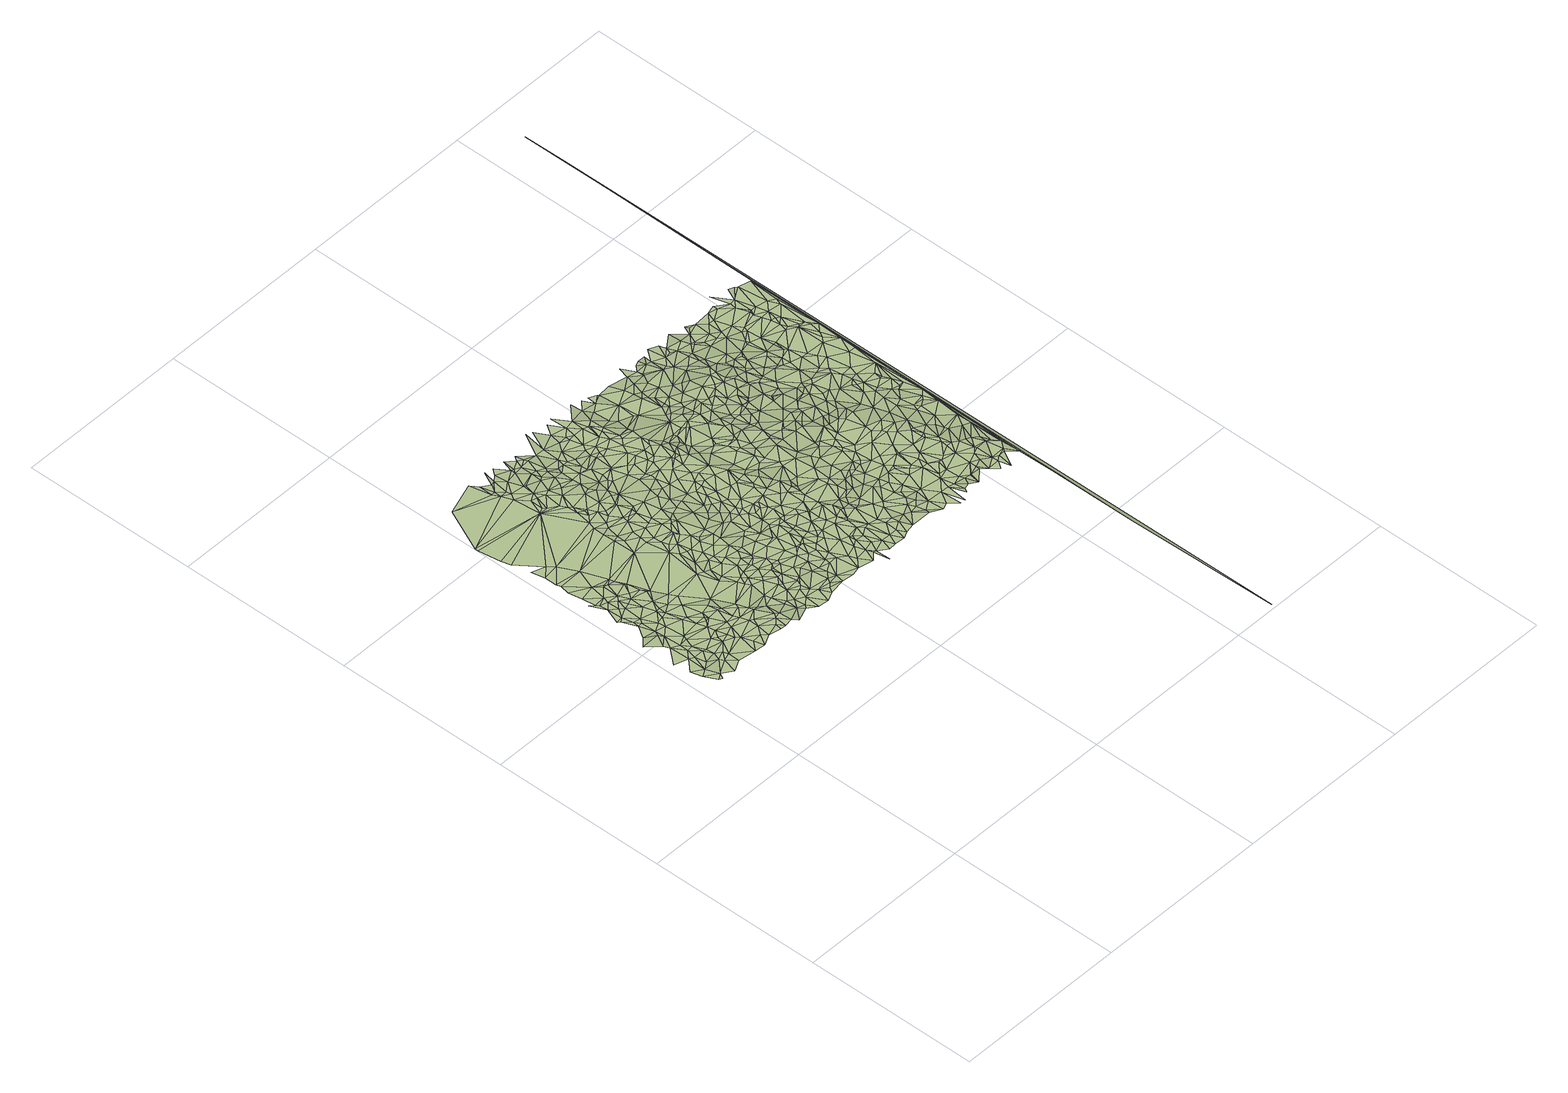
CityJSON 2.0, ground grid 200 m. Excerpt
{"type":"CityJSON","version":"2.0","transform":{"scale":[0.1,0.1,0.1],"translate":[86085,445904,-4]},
"CityObjects":{
"terrain1":{"type":"TINRelief","geometry":[{"type":"CompositeSurface","lod":"2","boundaries":[[[0,1,2]],[[1,3,4]],[[5,4,3]],[[1,4,2]],[[0,2,6]],[[6,7,8]],[[9,6,2]],[[2,4,10]],[[11,9,2]],[[11,2,10]],[[12,13,4]],[[14,15,16]],[[9,17,6]],[[6,17,7]],[[18,14,16]],[[4,13,10]],[[11,19,9]],[[7,20,15]],[[21,7,17]],[[9,19,17]],[[11,10,22]],[[23,13,12]],[[21,20,7]],[[11,22,19]],[[15,20,16]],[[21,17,24]],[[18,16,25]],[[19,24,17]],[[26,10,13]],[[18,25,27]],[[26,22,10]],[[19,28,24]],[[22,28,19]],[[25,16,20]],[[21,24,29]],[[30,13,23]],[[31,32,33]],[[21,34,20]],[[26,13,30]],[[31,27,35]],[[21,29,34]],[[31,35,32]],[[36,27,25]],[[37,33,32]],[[35,27,36]],[[25,20,38]],[[39,24,28]],[[40,28,22]],[[39,29,24]],[[34,38,20]],[[41,32,35]],[[40,22,26]],[[41,35,36]],[[36,25,42]],[[43,30,23]],[[44,37,45]],[[40,26,30]],[[46,44,45]],[[25,38,42]],[[47,37,32]],[[41,36,42]],[[41,48,32]],[[40,39,28]],[[49,45,37]],[[47,32,48]],[[49,37,47]],[[50,34,29]],[[46,45,51]],[[46,51,52]],[[42,38,53]],[[54,38,34]],[[55,40,30]],[[39,50,29]],[[49,51,45]],[[41,42,56]],[[57,30,43]],[[40,58,39]],[[41,59,48]],[[60,52,61]],[[47,48,62]],[[49,47,62]],[[55,30,57]],[[63,60,61]],[[53,38,54]],[[56,42,53]],[[52,51,61]],[[58,64,39]],[[41,56,59]],[[65,54,34]],[[66,58,40]],[[50,65,34]],[[62,48,67]],[[48,59,67]],[[49,68,51]],[[49,62,68]],[[55,66,40]],[[39,64,50]],[[66,64,58]],[[69,56,53]],[[69,53,54]],[[57,43,70]],[[71,70,43]],[[62,67,72]],[[73,63,74]],[[75,76,77]],[[73,78,75]],[[72,67,59]],[[68,62,72]],[[79,56,69]],[[68,80,51]],[[51,80,61]],[[69,54,81]],[[65,81,54]],[[82,59,56]],[[55,83,66]],[[63,61,74]],[[66,83,64]],[[84,65,50]],[[55,57,83]],[[82,56,79]],[[82,72,59]],[[85,68,72]],[[86,50,64]],[[87,79,69]],[[75,78,76]],[[88,57,70]],[[89,81,65]],[[88,70,71]],[[61,80,90]],[[68,91,80]],[[84,89,65]],[[73,74,78]],[[84,50,92]],[[93,69,81]],[[82,79,87]],[[83,86,64]],[[80,91,90]],[[86,92,50]],[[94,61,90]],[[93,87,69]],[[88,71,95]],[[96,68,85]],[[89,97,81]],[[98,85,72]],[[84,92,89]],[[82,99,72]],[[96,91,68]],[[100,57,88]],[[93,81,97]],[[101,83,57]],[[94,74,61]],[[94,90,91]],[[92,97,89]],[[98,72,99]],[[102,82,87]],[[103,85,98]],[[100,101,57]],[[104,94,91]],[[96,104,91]],[[103,96,85]],[[100,88,95]],[[105,99,82]],[[106,86,83]],[[107,92,86]],[[107,97,92]],[[102,105,82]],[[108,87,93]],[[103,104,96]],[[98,99,105]],[[93,97,109]],[[103,98,105]],[[106,83,101]],[[102,87,108]],[[107,86,110]],[[106,110,86]],[[111,112,113]],[[107,109,97]],[[113,112,114]],[[100,95,115]],[[112,116,114]],[[95,117,115]],[[100,118,101]],[[111,76,112]],[[119,107,110]],[[108,93,120]],[[93,109,120]],[[119,109,107]],[[106,121,110]],[[100,122,118]],[[119,110,121]],[[106,101,123]],[[100,115,122]],[[119,120,109]],[[78,112,76]],[[115,117,124]],[[118,123,101]],[[125,94,104]],[[125,104,103]],[[106,126,121]],[[127,74,94]],[[125,103,105]],[[115,124,122]],[[128,78,74]],[[119,129,120]],[[119,121,129]],[[106,123,126]],[[118,122,130]],[[118,130,123]],[[131,102,108]],[[132,133,116]],[[129,121,126]],[[122,124,134]],[[102,135,105]],[[131,108,120]],[[123,136,126]],[[137,122,134]],[[130,122,137]],[[123,130,138]],[[123,138,136]],[[130,137,138]],[[129,139,120]],[[126,136,140]],[[127,94,125]],[[129,126,141]],[[142,116,112]],[[143,137,134]],[[144,143,134]],[[132,116,142]],[[127,145,74]],[[146,138,137]],[[138,140,136]],[[125,105,135]],[[131,120,147]],[[131,135,102]],[[145,128,74]],[[148,112,78]],[[147,120,139]],[[146,137,143]],[[148,78,128]],[[144,149,143]],[[126,140,141]],[[146,150,138]],[[129,151,139]],[[150,140,138]],[[129,141,151]],[[146,143,152]],[[153,154,133]],[[146,152,150]],[[153,133,132]],[[131,147,155]],[[143,149,156]],[[152,143,157]],[[143,156,157]],[[158,147,139]],[[159,155,147]],[[160,156,149]],[[159,147,158]],[[127,125,161]],[[131,155,162]],[[152,163,150]],[[150,164,140]],[[151,165,139]],[[158,139,165]],[[141,140,166]],[[152,157,163]],[[167,157,156]],[[131,162,168]],[[127,169,145]],[[160,167,156]],[[127,161,169]],[[141,170,151]],[[131,168,135]],[[161,125,171]],[[125,135,172]],[[151,170,165]],[[173,155,159]],[[150,163,164]],[[171,125,172]],[[166,140,164]],[[173,162,155]],[[174,159,158]],[[141,166,170]],[[145,169,175]],[[145,175,128]],[[153,176,154]],[[177,153,132]],[[160,178,167]],[[179,180,112]],[[181,157,167]],[[181,163,157]],[[182,158,165]],[[183,142,112]],[[177,176,153]],[[183,112,180]],[[169,161,184]],[[170,185,165]],[[186,132,142]],[[187,168,162]],[[148,188,112]],[[177,132,189]],[[173,159,174]],[[179,112,190]],[[172,135,191]],[[174,158,182]],[[166,192,170]],[[161,171,184]],[[148,128,193]],[[189,132,186]],[[194,164,163]],[[175,193,128]],[[177,195,176]],[[196,135,168]],[[182,165,185]],[[173,197,162]],[[198,180,179]],[[135,199,191]],[[200,187,162]],[[188,201,112]],[[171,172,202]],[[181,167,203]],[[198,183,180]],[[201,190,112]],[[178,204,167]],[[181,205,163]],[[166,164,206]],[[170,207,185]],[[196,199,135]],[[172,191,202]],[[200,162,197]],[[196,168,187]],[[208,142,183]],[[169,209,175]],[[186,142,208]],[[170,192,207]],[[177,189,210]],[[166,206,192]],[[194,163,211]],[[194,206,164]],[[148,212,188]],[[177,210,195]],[[173,174,213]],[[167,204,203]],[[169,184,209]],[[163,205,211]],[[181,203,205]],[[173,213,197]],[[214,189,186]],[[148,193,215]],[[200,196,187]],[[182,185,216]],[[198,208,183]],[[217,198,179]],[[217,179,190]],[[174,182,218]],[[148,215,212]],[[184,171,219]],[[213,174,218]],[[171,202,219]],[[178,220,204]],[[212,221,188]],[[175,222,193]],[[188,223,201]],[[185,207,224]],[[194,225,206]],[[226,192,206]],[[214,210,189]],[[185,224,216]],[[188,221,223]],[[227,191,199]],[[226,207,192]],[[194,211,225]],[[228,186,208]],[[195,210,229]],[[230,202,191]],[[196,227,199]],[[205,203,231]],[[214,186,228]],[[212,232,221]],[[217,208,198]],[[218,182,233]],[[175,209,222]],[[215,193,234]],[[182,216,233]],[[221,232,223]],[[200,197,235]],[[184,219,209]],[[212,215,232]],[[201,236,190]],[[205,231,211]],[[226,206,225]],[[213,237,197]],[[204,220,238]],[[193,222,234]],[[201,223,236]],[[239,196,200]],[[214,240,210]],[[217,190,236]],[[211,231,225]],[[227,230,191]],[[203,204,241]],[[242,228,208]],[[226,225,243]],[[226,244,207]],[[217,245,208]],[[213,218,246]],[[224,247,216]],[[248,219,202]],[[196,249,227]],[[215,234,250]],[[204,238,251]],[[235,197,237]],[[233,216,247]],[[207,252,224]],[[239,200,235]],[[218,233,253]],[[226,243,244]],[[209,219,254]],[[239,249,196]],[[248,202,230]],[[231,203,255]],[[243,225,256]],[[217,236,245]],[[232,257,223]],[[209,258,222]],[[215,259,232]],[[213,246,237]],[[231,260,225]],[[242,208,261]],[[262,214,228]],[[207,244,252]],[[220,263,238]],[[204,251,241]],[[214,264,240]],[[227,249,230]],[[208,245,261]],[[224,252,247]],[[215,250,259]],[[233,247,265]],[[218,253,246]],[[223,257,236]],[[254,219,248]],[[243,256,244]],[[234,222,266]],[[203,241,255]],[[253,233,265]],[[234,266,250]],[[256,225,260]],[[242,267,228]],[[268,258,209]],[[268,209,254]],[[264,269,240]],[[263,251,238]],[[239,235,270]],[[262,264,214]],[[245,236,271]],[[231,272,260]],[[273,222,258]],[[265,247,252]],[[249,274,230]],[[232,259,257]],[[256,275,244]],[[231,255,272]],[[262,228,267]],[[244,275,252]],[[235,237,276]],[[254,248,277]],[[253,265,278]],[[279,259,250]],[[248,230,274]],[[242,261,267]],[[268,254,277]],[[235,276,270]],[[246,253,278]],[[239,280,249]],[[246,281,237]],[[245,271,282]],[[273,266,222]],[[279,250,266]],[[283,241,251]],[[268,273,258]],[[262,284,264]],[[283,251,263]],[[239,270,285]],[[245,286,261]],[[249,280,274]],[[276,237,281]],[[236,287,271]],[[245,282,286]],[[277,248,288]],[[289,255,241]],[[265,252,290]],[[248,274,288]],[[257,287,236]],[[260,272,291]],[[256,260,292]],[[262,293,284]],[[264,284,294]],[[267,261,295]],[[289,241,283]],[[256,292,275]],[[262,267,293]],[[278,265,296]],[[268,297,273]],[[255,291,272]],[[285,270,276]],[[239,285,280]],[[275,298,252]],[[273,297,266]],[[299,259,279]],[[261,286,295]],[[300,257,259]],[[289,301,255]],[[246,278,302]],[[267,295,303]],[[288,274,280]],[[282,271,304]],[[268,277,305]],[[246,302,281]],[[301,291,255]],[[283,263,306]],[[293,267,303]],[[307,279,266]],[[260,291,292]],[[284,308,294]],[[265,290,296]],[[277,288,309]],[[293,308,284]],[[268,305,297]],[[300,310,257]],[[290,252,298]],[[297,307,266]],[[310,287,257]],[[299,311,259]],[[303,295,312]],[[295,286,312]],[[282,304,286]],[[271,287,304]],[[311,300,259]],[[275,292,298]],[[289,283,313]],[[299,279,307]],[[302,278,296]],[[314,288,280]],[[289,313,301]],[[276,281,315]],[[277,309,305]],[[293,303,316]],[[317,291,301]],[[285,276,315]],[[309,288,314]],[[303,312,318]],[[293,319,308]],[[297,305,307]],[[320,283,306]],[[321,312,286]],[[285,322,280]],[[281,302,323]],[[321,286,304]],[[299,307,311]],[[303,318,316]],[[293,316,319]],[[324,292,291]],[[313,317,301]],[[300,325,310]],[[325,287,310]],[[314,280,322]],[[326,313,283]],[[308,319,327]],[[317,324,291]],[[292,328,298]],[[311,325,300]],[[329,304,287]],[[296,290,330]],[[318,312,331]],[[285,315,332]],[[281,323,333]],[[326,283,320]],[[285,332,322]],[[290,298,334]],[[321,331,312]],[[315,281,333]],[[309,314,335]],[[302,296,336]],[[321,304,329]],[[337,292,324]],[[307,338,311]],[[325,329,287]],[[337,328,292]],[[305,309,339]],[[314,322,335]],[[302,336,323]],[[326,317,313]],[[340,316,318]],[[328,334,298]],[[336,296,330]],[[330,290,334]],[[340,319,316]],[[327,319,340]],[[305,341,307]],[[311,342,325]],[[317,343,324]],[[309,335,344]],[[345,331,321]],[[311,338,342]],[[345,321,329]],[[346,318,331]],[[339,309,344]],[[332,347,322]],[[337,324,348]],[[349,323,336]],[[326,350,317]],[[337,351,328]],[[333,323,349]],[[350,343,317]],[[348,324,343]],[[346,340,318]],[[332,315,352]],[[305,339,341]],[[335,322,353]],[[354,326,320]],[[325,355,329]],[[325,342,356]],[[337,348,351]],[[346,331,345]],[[332,352,347]],[[357,336,330]],[[307,358,338]],[[344,335,353]],[[357,330,334]],[[328,359,334]],[[360,345,329]],[[315,333,361]],[[354,320,362]],[[347,363,322]],[[325,356,355]],[[354,350,326]],[[341,364,307]],[[328,351,359]],[[360,329,365]],[[329,355,365]],[[353,322,363]],[[350,366,343]],[[366,348,343]],[[362,320,367]],[[315,361,352]],[[368,333,349]],[[346,345,369]],[[370,349,336]],[[360,369,345]],[[371,351,348]],[[338,372,342]],[[339,344,373]],[[307,364,358]],[[357,374,336]],[[375,340,346]],[[372,356,342]],[[339,373,341]],[[366,371,348]],[[347,352,376]],[[368,361,333]],[[371,359,351]],[[357,334,377]],[[344,353,378]],[[347,376,363]],[[377,334,359]],[[360,379,369]],[[370,336,374]],[[346,369,380]],[[355,356,381]],[[350,382,366]],[[353,363,378]],[[368,349,383]],[[338,358,372]],[[354,384,350]],[[354,362,385]],[[375,346,380]],[[370,383,349]],[[380,369,379]],[[360,365,386]],[[375,387,340]],[[357,377,374]],[[373,344,388]],[[365,355,389]],[[372,381,356]],[[390,371,366]],[[371,391,359]],[[352,361,392]],[[362,367,393]],[[344,378,388]],[[341,373,394]],[[352,392,376]],[[341,394,364]],[[395,361,368]],[[360,386,379]],[[377,359,391]],[[350,384,382]],[[390,366,382]],[[376,396,363]],[[397,391,371]],[[390,397,371]],[[385,362,393]],[[389,355,381]],[[378,363,398]],[[354,385,384]],[[368,383,399]],[[395,392,361]],[[365,389,386]],[[395,368,399]],[[400,370,374]],[[364,401,358]],[[393,367,402]],[[400,374,377]],[[375,380,403]],[[370,404,383]],[[398,363,396]],[[405,377,391]],[[373,388,394]],[[380,379,406]],[[372,358,407]],[[392,396,376]],[[397,408,391]],[[372,407,381]],[[364,394,409]],[[405,391,408]],[[390,410,397]],[[364,409,401]],[[386,406,379]],[[400,377,405]],[[390,382,411]],[[412,413,402]],[[414,404,370]],[[413,393,402]],[[395,415,392]],[[416,388,378]],[[384,411,382]],[[389,381,417]],[[390,411,410]],[[401,418,358]],[[375,403,419]],[[420,399,383]],[[421,385,393]],[[420,383,404]],[[375,419,422]],[[358,418,407]],[[423,395,399]],[[385,424,384]],[[425,370,400]],[[426,378,398]],[[397,427,408]],[[392,428,396]],[[380,429,403]],[[430,400,405]],[[394,388,431]],[[380,406,432]],[[397,410,427]],[[386,389,433]],[[434,398,396]],[[435,393,413]],[[392,415,428]],[[423,415,395]],[[436,414,370]],[[421,424,385]],[[394,431,409]],[[416,378,426]],[[405,408,437]],[[401,409,431]],[[433,389,417]],[[420,404,414]],[[425,436,370]],[[421,393,435]],[[380,432,429]],[[423,399,420]],[[411,427,410]],[[407,438,381]],[[434,396,428]],[[381,438,417]],[[386,439,406]],[[425,400,430]],[[430,405,437]],[[426,398,434]],[[386,433,439]],[[440,411,384]],[[416,441,388]],[[421,442,424]],[[437,408,427]],[[443,419,403]],[[440,384,424]],[[443,403,429]],[[388,441,431]],[[401,444,418]],[[445,446,413]],[[447,420,414]],[[433,417,448]],[[446,435,413]],[[406,439,432]],[[401,431,449]],[[447,414,436]],[[407,418,450]],[[451,442,421]],[[451,421,435]],[[452,428,415]],[[423,452,415]],[[453,427,411]],[[425,430,454]],[[455,434,428]],[[433,448,439]],[[401,449,444]],[[426,434,455]],[[417,438,448]],[[425,454,436]],[[429,432,456]],[[457,424,442]],[[458,416,426]],[[430,437,459]],[[423,420,460]],[[440,453,411]],[[407,450,438]],[[443,429,456]],[[451,435,446]],[[454,430,459]],[[445,461,446]],[[447,460,420]],[[443,462,419]],[[444,450,418]],[[458,441,416]],[[447,436,460]],[[437,427,463]],[[451,457,442]],[[457,440,424]],[[453,464,427]],[[439,465,432]],[[460,436,454]],[[419,462,466]],[[467,426,455]],[[468,427,464]],[[443,456,462]],[[469,455,428]],[[459,437,463]],[[468,463,427]],[[467,458,426]],[[439,448,470]],[[469,428,452]],[[471,451,446]],[[456,432,472]],[[423,473,452]],[[448,438,474]],[[475,431,441]],[[475,449,431]],[[423,460,476]],[[446,461,477]],[[449,478,444]],[[471,457,451]],[[479,453,440]],[[458,480,441]],[[481,450,444]],[[423,476,473]],[[481,438,450]],[[432,465,472]],[[457,482,440]],[[439,470,465]],[[467,455,469]],[[483,454,459]],[[471,446,477]],[[448,474,470]],[[456,472,462]],[[479,440,482]],[[478,481,444]],[[481,474,438]],[[477,461,484]],[[460,454,485]],[[483,459,463]],[[453,486,464]],[[475,478,449]],[[480,487,441]],[[483,463,468]],[[468,464,486]],[[471,488,457]],[[475,441,487]],[[488,482,457]],[[489,458,467]],[[479,486,453]],[[471,477,488]],[[490,479,482]],[[462,491,492]],[[476,460,493]],[[489,480,458]],[[462,472,491]],[[494,454,483]],[[488,490,482]],[[494,485,454]],[[470,474,495]],[[496,452,473]],[[469,452,496]],[[460,485,493]],[[489,467,469]],[[470,497,465]],[[472,465,498]],[[477,484,499]],[[476,500,473]],[[478,501,481]],[[483,468,502]],[[500,503,473]],[[490,504,479]],[[505,498,465]],[[476,493,500]],[[480,506,487]],[[505,465,497]],[[472,498,491]],[[481,507,474]],[[502,468,486]],[[488,477,508]],[[509,470,495]],[[509,497,470]],[[496,473,503]],[[510,478,475]],[[499,484,511]],[[477,499,508]],[[512,475,487]],[[495,474,507]],[[479,513,486]],[[489,469,496]],[[510,501,478]],[[479,504,513]],[[488,514,490]],[[500,515,503]],[[480,516,506]],[[512,487,506]],[[489,516,480]],[[490,517,504]],[[481,501,507]],[[505,497,518]],[[494,483,519]],[[509,518,497]],[[520,491,498]],[[519,483,502]],[[521,500,493]],[[488,508,522]],[[520,498,505]],[[512,510,475]],[[496,503,515]],[[502,486,513]],[[523,493,485]],[[490,514,517]],[[488,522,514]],[[509,495,524]],[[520,505,518]],[[525,499,511]],[[523,485,494]],[[504,517,513]],[[521,515,500]],[[508,499,525]],[[526,512,506]],[[527,494,519]],[[510,528,501]],[[501,528,507]],[[495,507,524]],[[529,521,493]],[[530,518,509]],[[526,506,516]],[[489,496,531]],[[527,532,494]],[[496,515,533]],[[534,522,508]],[[489,535,516]],[[529,493,523]],[[502,513,536]],[[512,537,510]],[[520,538,491]],[[509,524,539]],[[517,536,513]],[[525,511,540]],[[523,494,532]],[[530,509,539]],[[526,537,512]],[[541,520,518]],[[534,508,525]],[[514,542,517]],[[510,543,528]],[[496,533,531]],[[544,532,527]],[[545,515,521]],[[517,542,536]],[[537,543,510]],[[489,546,535]],[[489,531,546]],[[545,533,515]],[[538,547,491]],[[526,516,548]],[[519,502,549]],[[530,539,524]],[[522,550,514]],[[530,551,518]],[[514,552,542]],[[529,545,521]],[[535,553,516]],[[541,518,551]],[[534,554,522]],[[523,532,555]],[[544,555,532]],[[526,556,537]],[[557,520,541]],[[527,519,558]],[[516,553,548]],[[557,538,520]],[[534,525,559]],[[559,525,540]],[[502,536,549]],[[514,550,552]],[[536,542,560]],[[526,548,556]],[[522,554,550]],[[552,561,542]],[[537,562,543]],[[544,527,558]],[[563,507,528]],[[544,564,555]],[[565,533,545]],[[566,529,523]],[[534,559,554]],[[561,560,542]],[[563,524,507]],[[537,556,567]],[[568,531,533]],[[530,524,569]],[[570,535,546]],[[543,563,528]],[[570,553,535]],[[552,550,561]],[[559,540,571]],[[566,545,529]],[[566,523,555]],[[536,560,572]],[[537,567,562]],[[548,567,556]],[[573,546,531]],[[519,549,558]],[[530,574,551]],[[544,558,564]],[[575,538,557]],[[568,533,565]],[[576,536,572]],[[549,536,576]],[[571,540,577]],[[554,578,550]],[[566,555,564]],[[579,541,551]],[[579,557,541]],[[561,580,560]],[[575,581,538]],[[543,562,563]],[[568,573,531]],[[582,548,553]],[[559,583,554]],[[530,569,574]],[[584,565,545]],[[585,570,546]],[[572,560,580]],[[586,567,548]],[[570,587,553]],[[585,546,573]],[[559,571,583]],[[563,569,524]],[[566,584,545]],[[554,583,578]],[[588,562,567]],[[550,589,561]],[[579,551,574]],[[579,575,557]],[[590,549,576]],[[550,578,589]],[[568,565,591]],[[585,592,570]],[[558,549,590]],[[584,591,565]],[[564,558,593]],[[592,587,570]],[[587,582,553]],[[571,594,583]],[[571,577,595]],[[561,596,580]],[[576,572,597]],[[582,586,548]],[[571,595,594]],[[598,573,568]],[[588,563,562]],[[586,588,567]],[[597,572,580]],[[585,573,598]],[[566,564,599]],[[579,574,569]],[[590,576,597]],[[578,583,600]],[[558,590,593]],[[561,589,596]],[[601,602,575]],[[603,592,585]],[[568,591,604]],[[599,564,593]],[[603,587,592]],[[598,568,604]],[[579,605,575]],[[566,599,584]],[[606,583,594]],[[607,595,577]],[[608,585,598]],[[578,600,609]],[[601,575,605]],[[578,610,589]],[[578,609,610]],[[611,594,595]],[[612,569,563]],[[597,580,613]],[[613,580,596]],[[606,600,583]],[[603,585,608]],[[586,614,588]],[[614,563,588]],[[584,615,591]],[[598,604,616]],[[606,594,611]],[[590,597,617]],[[608,598,616]],[[607,611,595]],[[618,579,569]],[[582,614,586]],[[593,590,619]],[[603,620,587]],[[621,582,587]],[[604,591,615]],[[600,622,609]],[[623,569,612]],[[612,563,624]],[[584,599,615]],[[619,590,617]],[[603,608,620]],[[596,589,625]],[[614,626,563]],[[627,605,579]],[[628,600,606]],[[597,613,629]],[[607,630,611]],[[626,624,563]],[[621,614,582]],[[610,625,589]],[[620,631,587]],[[599,593,632]],[[618,569,623]],[[633,610,609]],[[617,597,629]],[[613,596,634]],[[628,622,600]],[[628,606,611]],[[621,587,631]],[[635,609,622]],[[616,604,636]],[[608,616,637]],[[593,619,638]],[[596,625,634]],[[608,637,620]],[[639,579,618]],[[633,625,610]],[[632,593,638]],[[640,612,624]],[[635,633,609]],[[599,641,615]],[[613,642,629]],[[599,632,641]],[[604,615,636]],[[627,579,639]],[[613,634,642]],[[628,635,622]],[[640,623,612]],[[643,628,611]],[[644,626,614]],[[627,645,605]],[[646,611,630]],[[621,647,614]],[[621,631,648]],[[619,617,649]],[[626,650,624]],[[620,651,631]],[[617,629,649]],[[647,644,614]],[[646,643,611]],[[620,637,651]],[[621,648,647]],[[643,635,628]],[[652,618,623]],[[653,646,630]],[[616,654,637]],[[655,623,640]],[[640,624,650]],[[616,636,654]],[[633,656,625]],[[649,629,642]],[[641,657,615]],[[644,658,626]],[[659,642,634]],[[648,631,660]],[[655,661,623]],[[635,656,633]],[[661,652,623]],[[636,615,657]],[[662,639,618]],[[658,650,626]],[[641,632,663]],[[632,638,663]],[[619,664,638]],[[631,651,660]],[[662,618,652]],[[665,634,625]],[[647,658,644]],[[649,642,659]],[[643,666,635]],[[655,640,667]],[[636,657,668]],[[648,669,647]],[[637,670,651]],[[619,649,664]],[[640,650,671]],[[672,627,639]],[[648,660,669]],[[636,668,654]],[[655,667,661]],[[673,659,634]],[[656,665,625]],[[666,656,635]],[[637,654,674]],[[672,639,662]],[[627,675,645]],[[660,651,676]],[[667,640,671]],[[637,674,670]],[[677,649,659]],[[641,663,678]],[[641,679,657]],[[680,681,646]],[[647,682,658]],[[661,683,652]],[[684,643,646]],[[673,634,665]],[[638,685,663]],[[670,676,651]],[[662,652,683]],[[668,657,686]],[[658,687,650]],[[638,664,685]],[[654,668,686]],[[677,659,673]],[[647,669,682]],[[688,660,676]],[[688,669,660]],[[641,678,679]],[[672,675,627]],[[671,650,687]],[[667,683,661]],[[666,689,656]],[[690,649,677]],[[674,654,691]],[[672,662,692]],[[674,691,670]],[[693,665,656]],[[693,656,689]],[[643,694,666]],[[658,682,687]],[[690,664,649]],[[684,646,681]],[[667,671,695]],[[670,696,676]],[[686,657,679]],[[692,662,683]],[[697,678,663]],[[690,677,673]],[[688,676,696]],[[697,663,685]],[[698,682,669]],[[699,689,666]],[[700,701,681]],[[684,694,643]],[[671,687,695]],[[685,664,702]],[[654,686,703]],[[691,704,670]],[[688,705,669]],[[691,654,703]],[[690,702,664]],[[699,693,689]],[[681,701,706]],[[707,673,665]],[[670,704,696]],[[698,669,705]],[[684,681,706]],[[686,679,708]],[[667,709,683]],[[698,710,682]],[[672,711,675]],[[710,687,682]],[[672,692,711]],[[667,695,709]],[[699,666,694]],[[712,697,685]],[[686,708,703]],[[712,685,702]],[[706,701,713]],[[714,693,699]],[[678,715,679]],[[690,716,702]],[[688,696,717]],[[693,718,665]],[[697,719,678]],[[698,720,710]],[[688,717,705]],[[698,705,720]],[[721,690,673]],[[691,722,704]],[[707,665,718]],[[704,723,696]],[[684,706,724]],[[712,702,716]],[[714,699,694]],[[675,725,726]],[[727,708,679]],[[695,687,728]],[[684,729,694]],[[691,703,722]],[[711,725,675]],[[721,673,707]],[[706,713,730]],[[710,728,687]],[[714,718,693]],[[692,683,731]],[[717,696,723]],[[727,703,708]],[[678,719,715]],[[732,709,695]],[[712,719,697]],[[684,733,729]],[[706,730,724]],[[721,716,690]],[[727,679,715]],[[704,722,723]],[[711,734,725]],[[684,724,733]],[[705,735,720]],[[731,683,709]],[[729,736,694]],[[711,692,731]],[[712,716,737]],[[714,694,738]],[[717,735,705]],[[710,720,739]],[[740,730,713]],[[732,695,741]],[[741,695,728]],[[714,742,718]],[[710,739,728]],[[738,694,736]],[[714,738,742]],[[711,731,734]],[[727,715,743]],[[723,722,744]],[[712,737,719]],[[735,739,720]],[[717,723,744]],[[725,734,745]],[[724,730,746]],[[707,718,747]],[[729,748,736]],[[733,748,729]],[[749,722,703]],[[750,703,727]],[[740,746,730]],[[721,707,747]],[[743,715,751]],[[717,752,735]],[[725,745,753]],[[719,751,715]],[[717,744,754]],[[740,755,746]],[[732,756,709]],[[717,754,752]],[[747,718,742]],[[749,703,750]],[[739,757,728]],[[734,731,745]],[[758,719,737]],[[738,736,759]],[[738,760,742]],[[761,716,721]],[[737,716,762]],[[727,743,763]],[[733,724,764]],[[735,765,739]],[[766,754,744]],[[745,767,753]],[[736,748,768]],[[733,768,748]],[[731,709,769]],[[732,741,756]],[[740,770,755]],[[724,746,764]],[[766,752,754]],[[722,771,744]],[[741,728,772]],[[749,773,722]],[[735,752,774]],[[759,736,768]],[[763,743,751]],[[750,727,763]],[[738,759,760]],[[739,765,757]],[[728,757,772]],[[769,709,756]],[[775,758,737]],[[764,746,755]],[[776,751,719]],[[747,742,777]],[[735,774,765]],[[731,778,745]],[[758,776,719]],[[760,777,742]],[[766,774,752]],[[773,771,722]],[[771,766,744]],[[761,762,716]],[[745,779,767]],[[749,750,780]],[[721,747,781]],[[733,782,768]],[[783,755,770]],[[784,778,731]],[[741,772,756]],[[759,768,785]],[[750,763,780]],[[745,778,779]],[[759,777,760]],[[765,772,757]],[[784,731,769]],[[764,755,783]],[[775,737,786]],[[761,721,787]],[[786,737,762]],[[733,764,782]],[[788,763,751]],[[758,789,776]],[[775,789,758]],[[787,721,781]],[[788,751,776]],[[766,790,774]],[[791,773,749]],[[792,749,780]],[[783,770,793]],[[782,785,768]],[[784,794,778]],[[771,790,766]],[[795,765,774]],[[747,777,796]],[[765,797,772]],[[773,798,771]],[[773,799,798]],[[788,780,763]],[[769,756,800]],[[784,769,794]],[[765,801,797]],[[781,747,796]],[[795,801,765]],[[759,785,802]],[[759,803,777]],[[791,799,773]],[[756,772,804]],[[792,791,749]],[[764,783,805]],[[783,793,805]],[[788,776,789]],[[794,806,778]],[[807,780,788]],[[808,795,774]],[[792,780,807]],[[756,804,800]],[[791,798,799]],[[808,774,790]],[[804,772,797]],[[782,809,785]],[[810,771,798]],[[761,811,762]],[[775,812,789]],[[769,800,813]],[[761,787,811]],[[759,802,803]],[[764,814,782]],[[786,762,815]],[[795,816,801]],[[775,786,817]],[[794,769,818]],[[819,790,771]],[[820,821,793]],[[764,805,814]],[[802,785,809]],[[791,810,798]],[[796,777,822]],[[803,823,777]],[[808,816,795]],[[787,781,824]],[[805,793,825]],[[826,797,801]],[[804,827,800]],[[810,819,771]],[[788,789,828]],[[819,808,790]],[[822,777,823]],[[829,792,807]],[[781,796,824]],[[769,813,818]],[[775,817,812]],[[830,804,797]],[[794,831,806]],[[793,821,825]],[[807,788,832]],[[782,833,809]],[[786,815,817]],[[813,800,827]],[[794,834,835]],[[816,826,801]],[[828,789,812]],[[794,818,834]],[[792,836,791]],[[814,805,825]],[[787,824,811]],[[837,816,808]],[[794,835,831]],[[814,838,782]],[[839,808,819]],[[802,809,833]],[[840,827,804]],[[803,841,823]],[[829,807,832]],[[791,836,810]],[[830,797,826]],[[788,828,832]],[[782,842,833]],[[802,843,803]],[[829,836,792]],[[830,840,804]],[[815,762,844]],[[822,823,841]],[[839,837,808]],[[818,835,834]],[[762,811,844]],[[803,843,841]],[[782,838,842]],[[845,819,810]],[[802,833,843]],[[846,847,821]],[[814,825,848]],[[849,796,822]],[[825,821,847]],[[850,813,827]],[[851,822,841]],[[824,796,849]],[[837,826,816]],[[812,817,852]],[[845,839,819]],[[814,848,838]],[[850,818,813]],[[850,827,840]],[[828,812,852]],[[836,845,810]],[[815,853,817]],[[849,822,851]],[[854,837,839]],[[829,832,855]],[[843,856,841]],[[846,857,847]],[[845,854,839]],[[830,826,858]],[[851,841,856]],[[829,855,836]],[[832,828,859]],[[860,811,824]],[[818,861,835]],[[837,862,826]],[[825,847,863]],[[817,853,852]],[[833,864,843]],[[854,865,837]],[[838,866,842]],[[848,825,867]],[[868,840,830]],[[869,818,850]],[[849,851,856]],[[815,844,853]],[[833,842,864]],[[865,862,837]],[[828,852,870]],[[836,871,845]],[[860,824,849]],[[848,867,838]],[[868,830,858]],[[844,811,860]],[[859,828,870]],[[872,858,826]],[[855,871,836]],[[855,832,873]],[[873,832,859]],[[850,840,874]],[[875,866,838]],[[872,826,862]],[[843,876,856]],[[845,877,854]],[[847,857,863]],[[869,861,818]],[[867,825,863]],[[861,878,835]],[[854,879,865]],[[875,838,867]],[[869,850,880]],[[843,881,876]],[[843,864,881]],[[855,873,871]],[[865,882,862]],[[868,858,872]],[[883,852,853]],[[868,874,840]],[[873,859,870]],[[877,879,854]],[[883,870,852]],[[850,874,880]],[[872,862,882]],[[866,884,842]],[[885,863,857]],[[865,879,882]],[[849,856,886]],[[871,887,845]],[[860,849,888]],[[842,884,864]],[[873,889,871]],[[890,869,880]],[[853,844,891]],[[875,884,866]],[[875,867,892]],[[845,887,877]],[[893,872,882]],[[894,844,860]],[[867,863,895]],[[896,856,876]],[[897,861,869]],[[885,895,863]],[[868,872,898]],[[867,899,892]],[[890,880,900]],[[888,849,886]],[[897,878,861]],[[883,853,891]],[[877,901,879]],[[900,880,874]],[[896,876,881]],[[867,895,899]],[[890,897,869]],[[893,898,872]],[[871,889,887]],[[886,856,896]],[[894,860,888]],[[893,882,898]],[[879,902,882]],[[873,870,903]],[[875,892,904]],[[877,905,901]],[[864,906,881]],[[907,891,844]],[[903,870,883]],[[879,901,902]],[[907,844,894]],[[873,903,889]],[[877,887,905]],[[875,904,884]],[[885,904,895]],[[899,904,892]],[[908,885,909]],[[868,910,874]],[[899,895,904]],[[883,891,911]],[[900,874,912]],[[890,900,913]],[[896,881,906]],[[888,886,914]],[[889,915,887]],[[916,898,882]],[[884,906,864]],[[868,898,910]],[[890,913,897]],[[894,888,917]],[[902,916,882]],[[918,886,896]],[[888,914,917]],[[905,919,901]],[[905,887,920]],[[921,883,911]],[[903,915,889]],[[891,922,911]],[[914,886,918]],[[901,919,902]],[[900,912,913]],[[923,924,925]],[[912,874,910]],[[926,927,897]],[[903,883,928]],[[905,920,919]],[[884,904,906]],[[928,883,921]],[[929,887,915]],[[907,930,891]],[[891,930,922]],[[916,931,898]],[[921,911,922]],[[926,897,932]],[[913,932,897]],[[907,894,933]],[[894,917,933]],[[902,919,916]],[[934,898,931]],[[934,910,898]],[[914,918,935]],[[936,920,887]],[[908,904,885]],[[918,896,937]],[[926,932,927]],[[903,938,915]],[[921,922,930]],[[907,939,930]],[[929,936,887]],[[938,929,915]],[[914,940,917]],[[913,912,941]],[[896,906,937]],[[912,910,941]],[[907,933,939]],[[916,942,931]],[[903,928,938]],[[937,906,904]],[[920,943,919]],[[944,916,919]],[[934,931,942]],[[914,935,940]],[[933,917,945]],[[935,918,937]],[[921,930,946]],[[928,921,946]],[[913,947,932]],[[945,917,940]],[[913,941,947]],[[936,943,920]],[[948,930,939]],[[916,949,942]],[[934,950,910]],[[943,944,919]],[[938,928,951]],[[944,952,916]],[[938,953,929]],[[941,910,954]],[[908,937,904]],[[929,955,936]],[[935,937,940]],[[934,942,956]],[[933,957,939]],[[928,946,951]],[[916,952,949]],[[933,945,958]],[[946,930,959]],[[947,941,960]],[[910,950,954]],[[936,961,943]],[[957,948,939]],[[948,959,930]],[[929,953,955]],[[934,956,950]],[[945,940,908]],[[956,942,949]],[[943,962,944]],[[938,951,953]],[[944,962,952]],[[947,963,932]],[[933,958,957]],[[936,955,961]],[[940,937,908]],[[941,954,960]],[[945,964,958]],[[962,949,952]],[[945,908,964]],[[948,965,959]],[[947,960,963]],[[957,965,948]],[[957,958,964]],[[954,950,966]],[[956,966,950]],[[951,946,967]],[[946,959,967]],[[943,968,962]],[[961,955,969]],[[962,968,949]],[[967,959,965]],[[967,965,957]],[[953,951,970]],[[953,969,955]],[[967,964,908]],[[967,957,964]],[[961,971,943]],[[960,972,963]],[[956,949,973]],[[974,960,954]],[[956,973,966]],[[970,951,967]],[[975,954,966]],[[953,970,969]],[[972,976,963]],[[949,968,977]],[[974,972,960]],[[943,971,968]],[[978,967,908]],[[961,969,971]],[[949,977,979]],[[949,979,973]],[[974,954,975]],[[980,966,973]],[[975,966,980]],[[970,967,978]],[[908,925,924]],[[981,976,972]],[[977,968,982]],[[970,983,969]],[[978,908,984]],[[974,981,972]],[[971,982,968]],[[969,985,971]],[[969,983,985]],[[970,978,983]],[[986,979,977]],[[975,980,987]],[[974,975,987]],[[988,977,982]],[[980,973,989]],[[985,990,971]],[[979,989,973]],[[971,991,982]],[[986,977,988]],[[985,983,990]],[[992,987,980]],[[974,993,981]],[[974,987,993]],[[986,989,979]],[[988,982,991]],[[981,993,994]],[[992,980,989]],[[971,990,995]],[[971,996,991]],[[986,988,989]],[[978,984,983]],[[992,993,987]],[[971,995,996]],[[996,988,991]],[[983,984,990]],[[990,984,995]],[[984,996,995]],[[992,989,997]],[[989,988,998]],[[996,998,988]],[[992,999,993]],[[984,998,996]],[[993,1000,1001]],[[997,989,998]],[[992,997,999]],[[993,999,1000]],[[984,1002,998]],[[997,998,1002]],[[984,1003,1002]],[[923,1004,924]],[[997,1003,999]],[[997,1002,1003]],[[984,908,924]]]}]}
},
"vertices":[
[140,3510,15],[173,3380,15],[256,3430,15],[240,3240,20],[309,3280,21],[278,3220,21],[258,3640,15],[250,3870,16],[105,3690,15],[315,3610,16],[442,3420,22],[341,3490,15],[426,3200,21],[468,3370,21],[82,4060,24],[221,3930,15],[283,4060,32],[338,3720,19],[179,4150,19],[426,3610,19],[326,4010,21],[338,3820,16],[475,3510,20],[558,3270,19],[403,3730,19],[319,4120,21],[541,3460,21],[263,4280,20],[464,3600,19],[433,3830,21],[559,3400,20],[192,4450,20],[245,4480,19],[164,4470,20],[456,3880,20],[270,4360,20],[313,4290,19],[232,4650,20],[437,4100,18],[604,3670,19],[649,3560,19],[347,4340,20],[425,4180,19],[760,3240,21],[151,4820,19],[221,4740,21],[204,4780,19],[311,4580,22],[357,4540,23],[306,4720,22],[697,3800,19],[326,4790,21],[183,4930,21],[503,4200,20],[612,4040,20],[763,3510,19],[529,4290,22],[803,3470,19],[661,3630,19],[483,4430,21],[148,5080,22],[357,4970,20],[391,4660,22],[172,5190,22],[709,3710,20],[666,3910,17],[751,3590,20],[423,4560,21],[430,4710,21],[568,4220,19],[851,3350,19],[880,3230,19],[489,4590,21],[158,5240,21],[446,5200,14],[156,5380,21],[272,5480,18],[121,5530,19],[343,5410,15],[572,4300,22],[439,4890,21],[662,4030,20],[599,4410,23],[846,3630,21],[752,3860,19],[534,4650,21],[870,3710,19],[670,4280,19],[952,3350,21],[777,3910,19],[450,4900,21],[485,4880,21],[797,3870,20],[755,4180,16],[552,4920,15],[1005,3290,21],[598,4770,17],[804,3960,21],[635,4610,20],[668,4550,20],[1024,3450,22],[1028,3560,21],[778,4370,15],[618,4760,16],[564,4870,17],[697,4530,17],[999,3660,20],[932,3880,21],[825,4290,15],[916,3990,21],[966,3720,20],[75,5740,19],[776,6010,13],[44,5840,19],[4,6100,18],[1157,3340,21],[4,6140,18],[1139,3260,23],[1068,3540,21],[971,3870,20],[1002,4040,11],[1088,3760,20],[1220,3400,21],[1166,3630,21],[1212,3260,22],[983,4990,11],[1151,3680,20],[973,5240,10],[968,5500,13],[1105,3810,20],[1255,3450,21],[1166,4360,11],[697,6440,13],[234,6640,10],[1306,3280,20],[1206,4750,16],[1214,3630,20],[1292,3420,19],[1287,3580,14],[1342,4000,15],[1382,3690,11],[1402,3870,17],[746,6320,15],[1464,3350,11],[1354,3220,18],[970,5370,11],[1424,3470,12],[1239,4140,11],[994,5580,15],[1513,3280,16],[1402,3620,12],[1367,3930,16],[1468,3480,15],[655,6520,11],[593,6760,17],[1233,4330,11],[1540,3310,18],[1526,3440,19],[1301,4160,14],[1291,4300,15],[1612,3200,20],[1037,5170,11],[1267,4470,17],[1577,3580,19],[1577,3690,18],[1410,4020,16],[1516,3830,19],[1622,3380,19],[1254,4660,17],[1035,5260,14],[1452,3960,17],[1171,5090,15],[1157,5000,15],[1382,4400,18],[1429,4280,17],[1064,5400,16],[655,6670,17],[701,6520,15],[1734,3190,21],[870,6010,16],[838,6040,14],[1663,3490,19],[1509,4150,17],[842,6190,16],[1180,5190,16],[1480,4050,17],[785,6390,16],[1328,4630,17],[1014,5760,17],[775,6440,16],[978,5940,16],[1258,4900,16],[1552,3870,19],[1102,5460,16],[1609,3660,19],[752,6610,16],[1341,4770,17],[1415,4510,17],[909,6170,17],[1282,4820,17],[1377,4620,17],[1013,5870,16],[1251,4990,16],[1733,3430,18],[1780,3360,18],[1708,3520,19],[1651,3760,19],[1604,3970,18],[931,6240,16],[1254,5320,16],[800,6620,16],[1735,3590,20],[1068,5650,16],[1448,4400,17],[882,6520,18],[1156,5620,15],[1589,4080,16],[996,6140,16],[1512,4310,17],[1300,5140,12],[1838,3240,19],[1086,5720,16],[1266,5390,14],[1044,5830,17],[1609,4050,16],[1701,3760,20],[1675,3870,18],[1420,4890,16],[943,6370,18],[822,6760,23],[1431,4920,16],[1784,3610,21],[1116,5720,15],[1599,4190,15],[1183,5510,15],[1509,4630,16],[1097,6020,14],[1564,4510,15],[1871,3300,19],[1513,4750,15],[867,6670,22],[1953,3400,18],[959,6360,18],[1702,3870,19],[1738,3920,20],[1057,6160,16],[1657,4390,17],[1682,4110,18],[1447,5060,14],[1454,4840,14],[1219,5570,15],[1919,3340,20],[1764,4010,19],[1655,4280,15],[1373,5160,14],[1931,3580,12],[1795,3860,19],[1261,5870,16],[1308,5360,15],[1267,5700,12],[1843,3740,19],[1102,6300,29],[1011,6540,30],[2027,3270,13],[1011,6590,36],[1703,4140,16],[1351,5550,13],[1107,6420,33],[1394,5340,15],[907,6730,34],[1553,4680,13],[1165,6090,19],[1880,3680,20],[1403,5400,13],[1515,5000,14],[1815,3910,20],[1673,4610,15],[1438,5180,12],[1716,4280,18],[1348,5570,13],[1578,4990,14],[1675,4520,15],[1186,6130,30],[2030,3360,24],[1031,6580,38],[1662,4710,15],[1217,6220,33],[1321,5990,23],[1550,5040,14],[2015,3460,25],[1888,4120,23],[1990,3690,24],[1982,3820,26],[1103,6550,35],[1045,6720,34],[1137,6320,32],[1861,4240,22],[1437,5420,14],[1953,3950,24],[1408,5670,17],[1366,5830,19],[1997,3550,24],[1840,4370,25],[1159,6410,38],[1311,6080,26],[1551,5390,13],[2148,3250,26],[1463,5630,20],[1142,6640,33],[1593,5200,11],[1324,5890,19],[1432,5740,21],[1227,6330,36],[2116,3520,27],[1625,5080,10],[1837,4630,24],[1213,6560,32],[2122,3580,28],[1249,6370,36],[1195,6600,32],[2242,3270,29],[1311,6220,29],[1755,4940,23],[1890,4410,26],[2074,3760,25],[1466,5880,12],[2208,3520,29],[1177,6690,31],[2061,3900,26],[1426,6090,24],[2005,4150,24],[1340,6290,14],[1785,4770,22],[1900,4590,26],[2032,4120,25],[1702,5100,23],[1971,4280,23],[2079,3880,26],[1550,5780,33],[1687,5330,28],[1325,6560,27],[1701,5440,29],[1528,5830,32],[2158,3730,27],[1736,5220,26],[1401,6280,28],[1421,6360,27],[1843,4830,26],[2139,3880,27],[1962,4400,25],[2215,3620,28],[2124,3900,27],[1918,4750,28],[1792,5120,28],[2299,3450,31],[1532,6040,31],[1548,5910,31],[2077,4250,28],[1705,5730,37],[2156,4080,28],[1501,6140,29],[1978,4670,31],[2328,3360,32],[1888,4920,31],[1735,5610,36],[1508,6070,31],[2220,3790,28],[2412,3230,31],[2017,4590,30],[1456,6280,28],[2114,4380,31],[2195,3940,29],[1650,5900,35],[1791,5370,35],[2114,4290,30],[1425,6550,30],[1949,4880,32],[2165,4220,31],[1892,5140,34],[1528,6240,36],[1514,6400,43],[1672,5910,36],[2327,3780,31],[2089,4540,32],[2407,3650,33],[2431,3490,32],[1656,6170,41],[1454,6810,45],[1876,5350,37],[1679,6110,41],[2302,3840,31],[2217,4080,31],[2029,4830,34],[2471,3380,33],[1842,5500,38],[2070,4680,33],[2004,4990,35],[2281,3950,32],[1976,5100,35],[2098,4620,33],[2244,4270,34],[1826,5620,38],[2497,3310,33],[1584,6500,43],[2142,4490,33],[2238,4210,33],[1674,6250,43],[1794,5820,40],[2262,4090,32],[1847,5560,38],[2347,3910,33],[2386,3860,33],[2531,3130,33],[2526,3300,34],[2219,4500,34],[2097,4810,35],[1976,5340,39],[1732,6070,42],[1848,5780,41],[1608,6620,46],[2214,4590,35],[2503,3540,34],[1523,6780,46],[2181,4720,36],[2493,3620,34],[2290,4400,35],[2064,5200,39],[2408,4020,35],[2102,4960,37],[1680,6450,46],[2288,4260,34],[1955,5550,41],[1717,6310,45],[1745,6130,43],[2063,5110,38],[2583,3410,35],[2277,4460,35],[2397,4180,34],[1916,5930,45],[1778,6210,45],[2538,3840,33],[2041,5460,43],[2524,3600,35],[1680,6500,47],[1974,5720,45],[2631,3220,35],[2671,3350,32],[2265,4570,35],[1826,6110,45],[1988,5660,44],[1946,5850,45],[2602,3530,33],[2249,4910,37],[2522,3930,33],[2371,4380,34],[2140,5140,40],[1753,6460,49],[2641,3650,31],[2128,5310,41],[2434,4250,33],[2361,4600,33],[2720,3230,32],[1770,6580,52],[2489,4140,32],[2499,4000,33],[1899,6270,48],[1682,6740,51],[2175,5250,39],[2509,4130,31],[2259,5120,37],[1943,6180,47],[2695,3590,31],[1872,6460,50],[2323,4900,35],[1964,6030,46],[2161,5580,41],[2388,4730,33],[2776,3350,32],[2058,5720,43],[2622,3890,30],[2160,5440,39],[2053,5830,43],[2653,3780,30],[2556,4260,29],[2836,3220,34],[2496,4500,29],[2649,4100,27],[2169,5550,41],[2747,3600,30],[2319,5250,36],[2671,3800,29],[1877,6600,51],[1765,6770,52],[2459,4640,30],[2560,4460,28],[2030,6100,46],[2394,5080,34],[1975,6300,47],[1926,6440,49],[2865,3350,31],[2424,4780,31],[2142,5840,42],[2654,4160,26],[2369,4910,33],[2723,3930,26],[1944,6440,49],[2230,5540,39],[2159,5980,44],[2875,3490,29],[2042,6140,46],[2215,5770,42],[2912,3260,31],[2227,5600,39],[2716,4030,26],[2827,3840,26],[2455,4920,32],[2300,5490,39],[2752,3920,26],[2015,6330,48],[2637,4310,27],[2005,6480,50],[2526,4800,32],[2852,3580,28],[2624,4620,23],[2168,6090,46],[2969,3410,30],[2296,5640,41],[2651,4380,28],[2186,5900,44],[2593,4680,26],[2173,6160,33],[2494,5090,23],[2639,4480,27],[2509,4960,26],[2958,3490,28],[2384,5440,25],[2820,4040,17],[2290,5740,30],[2067,6640,28],[2159,6140,45],[3024,3280,27],[2138,6360,26],[2833,3930,19],[2281,5800,27],[2681,4450,20],[2608,4880,17],[2467,5360,17],[2053,6780,25],[2390,5620,16],[2904,4260,21],[2986,3760,21],[2194,6300,18],[2883,3850,16],[2410,5560,17],[3021,3650,23],[2695,4550,16],[2381,5680,16],[2128,6550,22],[2892,4370,19],[3077,3450,21],[2891,4020,13],[2958,3900,23],[2410,5790,15],[2518,5930,18],[2772,4540,18],[2678,4930,20],[2800,4740,17],[2426,5750,17],[2725,5030,17],[2381,6210,19],[2560,5410,16],[3146,3410,25],[2956,4070,20],[2656,5200,16],[2346,6240,19],[2233,6620,22],[2944,4170,20],[3254,3280,25],[3073,3710,23],[2356,6440,20],[3014,4040,20],[2154,6730,36],[2597,5750,17],[3200,3510,21],[2820,4800,16],[2648,5310,15],[2565,5770,17],[2624,5490,16],[2533,5800,17],[3162,3920,18],[2968,4300,18],[2765,4940,17],[2594,5410,16],[2979,4500,14],[3230,3430,24],[3274,3340,10],[3126,4010,15],[3065,4180,11],[2707,5200,17],[2952,4720,17],[3263,3590,18],[2318,6680,21],[2239,6720,21],[2744,5330,14],[2805,5090,13],[2340,6670,12],[3298,3490,25],[3386,3220,20],[2769,5300,20],[3237,3710,22],[3205,3860,23],[3359,3390,32],[2568,6030,10],[3130,4170,23],[2645,5820,16],[2968,4970,22],[2818,5170,19],[3118,4290,23],[2570,6340,25],[3106,4400,23],[2793,5360,18],[2741,5650,23],[3279,3670,25],[2614,6120,25],[2607,6000,22],[3269,3940,25],[2671,5910,25],[2549,6540,17],[3390,3560,26],[3176,4230,24],[3447,3240,35],[2827,5510,23],[3074,4630,22],[3302,3840,26],[3235,4090,25],[3364,3720,26],[2986,5080,26],[2891,5350,26],[3113,4550,22],[2570,6440,16],[2674,6080,17],[3037,4770,9],[3215,4190,24],[3432,3550,26],[2746,5840,17],[2482,6680,25],[3531,3380,33],[2791,5790,17],[2773,5650,19],[3277,4280,31],[2763,5970,17],[2883,5480,25],[2632,6310,16],[3542,3140,35],[3024,5200,24],[2667,6130,17],[3393,3930,31],[3059,4980,18],[2781,5870,17],[3293,4200,31],[2866,5610,24],[2668,6260,16],[2639,6400,17],[3215,4660,23],[3317,4450,31],[3440,4030,31],[3498,3760,32],[2764,6170,16],[3027,5100,17],[2901,5750,17],[3010,5350,14],[2779,6030,17],[2670,6530,23],[3405,4160,31],[3020,5300,15],[2701,6640,18],[2972,5510,13],[3337,4240,31],[3232,4720,18],[3225,4960,26],[3609,3140,32],[3630,3380,31],[2906,5880,26],[2788,6320,25],[3665,3510,31],[3307,4560,31],[3146,5070,26],[2908,5950,26],[2982,5570,15],[3474,3920,31],[3388,4350,31],[3077,5310,14],[2765,6440,24],[3493,3960,31],[3662,3730,32],[2885,6100,26],[3037,5510,14],[3272,4700,34],[2948,5780,25],[3565,3820,32],[3694,3200,35],[3719,3250,32],[3350,4480,31],[3236,5140,26],[3116,5430,24],[3042,5700,25],[3698,3360,31],[3503,4140,31],[3172,5070,26],[2909,6250,15],[2987,5860,31],[2820,6540,16],[3394,4610,30],[3780,3260,36],[3615,3840,31],[3313,4960,25],[3457,4420,30],[3154,5580,13],[3633,4040,31],[3445,4800,35],[3048,5840,50],[3593,4320,31],[3203,5400,16],[3148,5530,15],[3799,3400,31],[2817,6620,16],[2733,6770,15],[3334,5070,17],[3054,6000,60],[3704,3560,31],[3824,3340,31],[3000,6450,26],[2981,6200,26],[3790,3550,31],[2832,6560,15],[3119,5740,25],[3730,3740,32],[3465,4650,30],[3721,3840,31],[3115,5890,59],[3883,3220,20],[3038,6150,49],[3655,4040,31],[3361,5010,20],[3222,5560,15],[2942,6620,26],[3890,3330,31],[3699,4150,31],[3818,3670,32],[3372,5260,17],[3382,5160,26],[3438,4940,13],[3214,5700,25],[2868,6680,15],[3227,5570,13],[3902,3330,31],[3134,6280,26],[3148,5930,59],[3499,4780,30],[3795,3890,32],[3787,3890,32],[3701,4430,30],[3714,4510,30],[3471,5100,17],[4013,3450,31],[3233,5890,59],[3259,5600,14],[2919,6700,25],[3861,3670,32],[3100,6410,13],[4003,3320,36],[3392,5530,24],[3218,6050,60],[3384,5390,24],[3282,5760,26],[3611,4770,30],[3562,4920,8],[3834,4010,31],[3007,6610,14],[3015,6710,14],[3470,5150,17],[3790,4310,31],[4014,3640,31],[4013,3370,31],[3062,6470,14],[3912,3700,32],[3662,4720,30],[3776,4360,31],[3596,5050,25],[3611,4890,14],[3409,5720,14],[3511,5390,26],[3543,5240,25],[4081,3270,23],[3143,6550,14],[3348,5860,40],[3864,4240,31],[3277,6030,60],[3429,5460,15],[3425,5440,15],[3195,6310,26],[3289,5920,59],[4039,3840,31],[3982,3990,31],[3300,6130,56],[4106,3410,32],[3110,6750,14],[3547,5220,26],[3401,5740,24],[4036,3760,31],[3549,5480,15],[3876,4460,31],[3728,4890,10],[3293,6390,27],[4134,3500,32],[3775,4730,34],[3407,5870,35],[3778,4820,17],[3271,6520,27],[3483,5670,15],[4150,3180,26],[4214,3270,25],[3968,4160,31],[3974,4020,31],[3935,4340,31],[4211,3340,26],[3479,5990,25],[3316,6280,30],[3731,5030,15],[3646,5250,27],[3397,6130,26],[3209,6700,26],[3690,5210,17],[4093,3760,31],[3211,6560,20],[3234,6620,26],[3669,5350,17],[3497,5850,25],[4194,3560,32],[3542,5690,14],[3363,6250,26],[4015,4040,31],[4163,3720,31],[4068,3900,31],[3963,4640,12],[3604,5560,15],[4255,3140,22],[4274,3310,25],[4204,3530,32],[4037,4270,37],[3353,6400,18],[3999,4160,31],[3793,4970,8],[3922,4760,10],[3572,5700,14],[3723,5300,27],[4106,4090,37],[4344,3310,26],[3470,6080,18],[3780,5120,18],[4021,4480,14],[3401,6590,24],[3550,5900,12],[4372,3350,25],[4229,3920,14],[3584,5830,24],[4222,3690,35],[4336,3540,26],[3556,6150,25],[3432,6490,25],[3852,5100,25],[3749,5370,17],[3560,6050,19],[3808,5280,18],[3548,6340,13],[4276,3670,30],[4186,4050,13],[3719,5680,24],[3394,6740,18],[3669,5770,14],[3448,6460,25],[4212,3960,14],[3629,5950,25],[3931,5040,18],[4351,3850,14],[4455,3210,18],[4210,4300,24],[3869,5500,15],[4128,4490,20],[3846,5330,26],[3488,6490,15],[4052,4840,24],[4350,3630,10],[3635,6020,24],[4121,4650,24],[4438,3430,24],[4270,4130,24],[3525,6590,19],[3682,6070,13],[4387,3530,12],[3545,6420,13],[3775,5690,19],[3794,5850,24],[4033,5240,26],[4428,3810,26],[3812,5660,16],[4420,3980,27],[4134,4770,23],[4459,4460,22],[4463,2640,32],[3732,6310,13],[4048,4990,24],[3660,6370,13],[3657,6460,14],[4238,4370,26],[3952,5360,16],[3840,5890,24],[4212,4520,27],[4278,4310,26],[3881,5730,16],[3886,5630,15],[4106,5040,26],[4082,4960,24],[4468,0,82],[4468,9000,20],[4468,1780,24],[3584,6650,25],[3566,6690,25],[4088,5150,25],[4007,5370,26],[4151,4930,22],[3792,6100,14],[3662,6640,21],[4267,4680,17],[3806,6130,24],[4352,4360,21],[4011,5600,20],[4441,4240,24],[4061,5300,26],[4188,4790,17],[4393,4400,20],[3747,6390,25],[3823,6090,24],[4002,5760,18],[3971,5790,23],[4302,4620,21],[4185,5060,20],[3745,6550,24],[4301,4860,20],[3942,6060,21],[3880,6250,20],[4214,5160,21],[3960,5910,18],[4170,5420,21],[3875,6370,20],[4122,5500,23],[3926,6220,21],[4368,4780,17],[4348,4650,20],[4315,4940,21],[3820,6550,21],[4081,5590,21],[3995,5910,18],[3851,6650,20],[4408,4660,21],[4323,4860,21],[3943,6270,19],[4420,5030,22],[4183,5960,18],[4290,5580,21],[4366,5310,21],[4291,5900,15],[3954,6630,21],[4154,6240,19],[4080,6510,20],[4135,6370,20],[3954,6680,20],[4206,6050,17],[4451,5310,20],[4187,6150,17],[4123,6320,21],[4094,6580,21],[4230,5980,16],[4452,5500,20],[4457,5780,20],[4346,5640,18],[4237,6140,16],[4159,6380,19],[4282,6110,17],[4255,6250,20],[4375,5700,19],[4329,5920,17],[4223,6380,19],[4156,6590,19],[4028,6790,21],[4403,5840,19],[4383,5900,19],[4352,6350,21],[4411,6230,21],[4311,6680,23],[4276,6700,28],[4221,6730,21],[4435,6300,21],[4449,6650,20],[4468,9550,11]
]}
